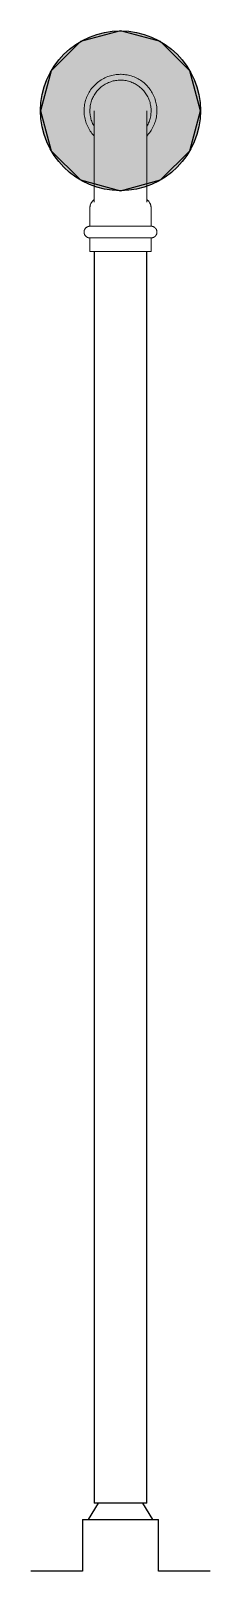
# Model space of a CAD drawing. Header units: inches. Extents: x -3327 to -1, y 8 to 1328.
# Drawn here: x -1772.61 to -1768.12, y 762.6 to 801.15 of the extents above; entities that cross this region are included whole.
import ezdxf

# ---------------------------------------------------------------- set-up
doc = ezdxf.new("R2010")
doc.units = ezdxf.units.IN
doc.header["$MEASUREMENT"] = 0
doc.layers.add('P-PIPE', color=3, linetype='Continuous', lineweight=9)
doc.layers.add('X - REF - FP', color=7, linetype='Continuous', true_color=0xb90000)

# ---------------------------------------------------------------- blocks, each defined once
blk = doc.blocks.new('Victaulic-VicPress316-Elbow 90-45deg Style P568_P571 - Standard-V2-SECOND LEVEL')
at = {"layer": 'P-PIPE'}
for p, q in [((-3203.704, 731.097), (-3203.704, 730.203)), ((-3202.389, 730.206), (-3202.389, 731.097)), ((-3203.813, 730.051), (-3203.813, 729.6)), ((-3202.28, 729.6), (-3202.28, 730.051)), ((-3203.046, 729.6), (-3203.813, 729.6)), ((-3202.28, 729.6), (-3203.046, 729.6)), ((-3203.813, 729.309), (-3203.813, 728.97)), ((-3203.046, 729.309), (-3203.813, 729.309)), ((-3202.28, 729.309), (-3203.046, 729.309)), ((-3202.28, 728.97), (-3202.28, 729.309)), ((-3203.813, 728.97), (-3203.046, 728.97)), ((-3203.046, 728.97), (-3202.28, 728.97))]:
    blk.add_line(p, q, dxfattribs=at)
at = {"layer": 'P-PIPE', "flags": 128}
for points in [[(-3203.046, 733.402), (-3203.083, 733.401), (-3203.119, 733.399), (-3203.155, 733.395), (-3203.191, 733.39), (-3203.227, 733.384), (-3203.263, 733.376), (-3203.298, 733.366), (-3203.333, 733.356), (-3203.367, 733.344), (-3203.401, 733.33), (-3203.434, 733.315), (-3203.467, 733.299), (-3203.499, 733.281), (-3203.53, 733.263), (-3203.561, 733.243), (-3203.591, 733.222), (-3203.619, 733.199), (-3203.647, 733.176), (-3203.674, 733.151), (-3203.7, 733.125), (-3203.725, 733.099), (-3203.749, 733.071), (-3203.772, 733.043), (-3203.793, 733.013), (-3203.813, 732.983), (-3203.833, 732.952), (-3203.85, 732.92), (-3203.867, 732.887), (-3203.882, 732.854), (-3203.896, 732.82), (-3203.909, 732.786), (-3203.92, 732.751), (-3203.93, 732.716), (-3203.938, 732.681), (-3203.945, 732.645), (-3203.95, 732.609), (-3203.954, 732.573), (-3203.957, 732.536), (-3203.958, 732.5), (-3203.958, 732.463), (-3203.956, 732.427), (-3203.953, 732.391), (-3203.948, 732.354), (-3203.942, 732.318), (-3203.934, 732.283), (-3203.925, 732.247), (-3203.915, 732.212), (-3203.903, 732.178), (-3203.89, 732.144), (-3203.875, 732.11), (-3203.859, 732.078), (-3203.842, 732.045), (-3203.824, 732.014), (-3203.804, 731.983), (-3203.783, 731.953), (-3203.761, 731.924), (-3203.738, 731.896), (-3203.714, 731.869)], [(-3203.046, 733.257), (-3203.077, 733.256), (-3203.107, 733.254), (-3203.138, 733.251), (-3203.168, 733.247), (-3203.198, 733.241), (-3203.228, 733.235), (-3203.258, 733.227), (-3203.287, 733.218), (-3203.316, 733.207), (-3203.345, 733.196), (-3203.373, 733.183), (-3203.4, 733.17), (-3203.427, 733.155), (-3203.453, 733.139), (-3203.479, 733.123), (-3203.504, 733.105), (-3203.528, 733.086), (-3203.551, 733.066), (-3203.574, 733.046), (-3203.596, 733.024), (-3203.617, 733.002), (-3203.637, 732.978), (-3203.656, 732.954), (-3203.674, 732.93), (-3203.691, 732.904), (-3203.707, 732.878), (-3203.722, 732.851), (-3203.736, 732.824), (-3203.749, 732.796), (-3203.76, 732.768), (-3203.771, 732.739), (-3203.78, 732.71), (-3203.789, 732.68), (-3203.796, 732.65), (-3203.801, 732.62), (-3203.806, 732.59), (-3203.809, 732.559), (-3203.812, 732.529), (-3203.812, 732.498), (-3203.812, 732.468), (-3203.811, 732.437), (-3203.808, 732.406), (-3203.804, 732.376), (-3203.799, 732.346), (-3203.792, 732.316), (-3203.785, 732.286), (-3203.776, 732.257), (-3203.766, 732.228), (-3203.755, 732.199), (-3203.743, 732.171), (-3203.73, 732.143), (-3203.715, 732.116), (-3203.704, 732.096)], [(-3202.389, 731.858), (-3202.367, 731.881), (-3202.343, 731.909), (-3202.32, 731.937), (-3202.299, 731.967), (-3202.279, 731.997), (-3202.26, 732.028), (-3202.242, 732.06), (-3202.225, 732.093), (-3202.21, 732.126), (-3202.196, 732.16), (-3202.183, 732.194), (-3202.172, 732.229), (-3202.163, 732.264), (-3202.154, 732.299), (-3202.147, 732.335), (-3202.142, 732.371), (-3202.138, 732.407), (-3202.135, 732.444), (-3202.134, 732.48), (-3202.134, 732.517), (-3202.136, 732.553), (-3202.139, 732.589), (-3202.144, 732.626), (-3202.15, 732.662), (-3202.158, 732.697), (-3202.167, 732.733), (-3202.177, 732.768), (-3202.189, 732.802), (-3202.202, 732.836), (-3202.217, 732.87), (-3202.233, 732.902), (-3202.25, 732.935), (-3202.268, 732.966), (-3202.288, 732.997), (-3202.309, 733.027), (-3202.331, 733.056), (-3202.354, 733.084), (-3202.378, 733.111), (-3202.404, 733.137), (-3202.43, 733.163), (-3202.457, 733.187), (-3202.486, 733.21), (-3202.515, 733.231), (-3202.545, 733.252), (-3202.576, 733.271), (-3202.608, 733.29), (-3202.64, 733.307), (-3202.673, 733.322), (-3202.706, 733.336), (-3202.741, 733.349), (-3202.775, 733.361), (-3202.81, 733.371), (-3202.846, 733.38), (-3202.881, 733.387), (-3202.917, 733.393), (-3202.954, 733.397), (-3202.99, 733.4), (-3203.026, 733.402), (-3203.046, 733.402)], [(-3202.385, 732.102), (-3202.37, 732.129), (-3202.356, 732.156), (-3202.343, 732.184), (-3202.332, 732.212), (-3202.321, 732.241), (-3202.312, 732.27), (-3202.304, 732.3), (-3202.297, 732.33), (-3202.291, 732.36), (-3202.286, 732.39), (-3202.283, 732.421), (-3202.281, 732.451), (-3202.28, 732.482), (-3202.28, 732.512), (-3202.281, 732.543), (-3202.284, 732.574), (-3202.288, 732.604), (-3202.293, 732.634), (-3202.3, 732.664), (-3202.307, 732.694), (-3202.316, 732.723), (-3202.326, 732.752), (-3202.337, 732.781), (-3202.349, 732.809), (-3202.362, 732.837), (-3202.377, 732.864), (-3202.392, 732.89), (-3202.409, 732.916), (-3202.426, 732.941), (-3202.445, 732.966), (-3202.464, 732.989), (-3202.485, 733.012), (-3202.506, 733.034), (-3202.528, 733.055), (-3202.551, 733.075), (-3202.575, 733.095), (-3202.6, 733.113), (-3202.625, 733.13), (-3202.651, 733.147), (-3202.677, 733.162), (-3202.705, 733.176), (-3202.732, 733.189), (-3202.761, 733.201), (-3202.789, 733.212), (-3202.818, 733.222), (-3202.848, 733.23), (-3202.878, 733.238), (-3202.908, 733.244), (-3202.938, 733.249), (-3202.968, 733.253), (-3202.999, 733.255), (-3203.029, 733.256), (-3203.046, 733.257)], [(-3203.704, 732.49), (-3203.704, 732.489), (-3203.704, 732.486), (-3203.704, 732.48), (-3203.704, 732.472), (-3203.704, 732.462), (-3203.704, 732.45), (-3203.704, 732.436), (-3203.704, 732.419), (-3203.704, 732.401), (-3203.704, 732.38), (-3203.704, 732.357), (-3203.704, 732.333), (-3203.704, 732.306), (-3203.704, 732.277), (-3203.704, 732.247), (-3203.704, 732.214), (-3203.704, 732.18), (-3203.704, 732.144), (-3203.704, 732.107), (-3203.704, 732.068), (-3203.704, 732.027), (-3203.704, 731.985), (-3203.704, 731.941), (-3203.704, 731.896), (-3203.704, 731.85), (-3203.704, 731.802), (-3203.704, 731.754), (-3203.704, 731.704), (-3203.704, 731.653), (-3203.704, 731.602), (-3203.704, 731.549), (-3203.704, 731.496), (-3203.704, 731.443), (-3203.704, 731.388), (-3203.704, 731.334), (-3203.704, 731.279), (-3203.704, 731.223), (-3203.704, 731.168), (-3203.704, 731.112), (-3203.704, 731.097)], [(-3202.389, 731.097), (-3202.389, 731.153), (-3202.389, 731.208), (-3202.389, 731.264), (-3202.389, 731.319), (-3202.389, 731.374), (-3202.389, 731.428), (-3202.389, 731.482), (-3202.389, 731.535), (-3202.389, 731.588), (-3202.389, 731.639), (-3202.389, 731.69), (-3202.389, 731.74), (-3202.389, 731.789), (-3202.389, 731.837), (-3202.389, 731.884), (-3202.389, 731.929), (-3202.389, 731.973), (-3202.389, 732.016), (-3202.389, 732.057), (-3202.389, 732.096), (-3202.389, 732.134), (-3202.389, 732.171), (-3202.389, 732.205), (-3202.389, 732.238), (-3202.389, 732.269), (-3202.389, 732.298), (-3202.389, 732.326), (-3202.389, 732.351), (-3202.389, 732.374), (-3202.389, 732.395), (-3202.389, 732.414), (-3202.389, 732.432), (-3202.389, 732.446), (-3202.389, 732.459), (-3202.389, 732.47), (-3202.389, 732.478), (-3202.389, 732.484), (-3202.389, 732.488), (-3202.389, 732.49), (-3202.389, 732.49)], [(-3203.813, 730.051), (-3203.812, 730.062), (-3203.812, 730.073), (-3203.811, 730.084), (-3203.809, 730.094), (-3203.807, 730.105), (-3203.805, 730.116), (-3203.802, 730.126), (-3203.799, 730.137), (-3203.795, 730.147), (-3203.791, 730.157), (-3203.787, 730.167), (-3203.782, 730.177), (-3203.777, 730.186), (-3203.771, 730.196), (-3203.765, 730.205), (-3203.759, 730.214), (-3203.752, 730.222), (-3203.745, 730.231), (-3203.738, 730.239), (-3203.73, 730.246), (-3203.722, 730.254), (-3203.714, 730.261), (-3203.705, 730.268), (-3203.704, 730.269)], [(-3202.389, 730.269), (-3202.38, 730.262), (-3202.372, 730.255), (-3202.364, 730.248), (-3202.356, 730.24), (-3202.348, 730.232), (-3202.341, 730.224), (-3202.335, 730.215), (-3202.328, 730.207), (-3202.322, 730.197), (-3202.317, 730.188), (-3202.311, 730.179), (-3202.306, 730.169), (-3202.302, 730.159), (-3202.298, 730.149), (-3202.294, 730.139), (-3202.291, 730.128), (-3202.288, 730.118), (-3202.285, 730.107), (-3202.283, 730.096), (-3202.282, 730.086), (-3202.281, 730.075), (-3202.28, 730.064), (-3202.28, 730.053), (-3202.28, 730.051)], [(-3203.813, 729.309), (-3203.818, 729.309), (-3203.824, 729.309), (-3203.83, 729.31), (-3203.836, 729.31), (-3203.841, 729.311), (-3203.847, 729.313), (-3203.853, 729.314), (-3203.858, 729.316), (-3203.864, 729.318), (-3203.869, 729.32), (-3203.875, 729.322), (-3203.88, 729.325), (-3203.885, 729.328), (-3203.89, 729.331), (-3203.895, 729.334), (-3203.899, 729.337), (-3203.904, 729.341), (-3203.908, 729.345), (-3203.913, 729.349), (-3203.917, 729.353), (-3203.921, 729.357), (-3203.925, 729.361), (-3203.928, 729.366), (-3203.932, 729.371), (-3203.935, 729.375), (-3203.938, 729.38), (-3203.941, 729.385), (-3203.944, 729.391), (-3203.946, 729.396), (-3203.948, 729.401), (-3203.95, 729.407), (-3203.952, 729.412), (-3203.953, 729.418), (-3203.955, 729.424), (-3203.956, 729.429), (-3203.957, 729.435), (-3203.957, 729.441), (-3203.958, 729.447), (-3203.958, 729.452), (-3203.958, 729.458), (-3203.958, 729.464), (-3203.957, 729.47), (-3203.956, 729.476), (-3203.955, 729.481), (-3203.954, 729.487), (-3203.953, 729.493), (-3203.951, 729.498), (-3203.949, 729.504), (-3203.947, 729.509), (-3203.945, 729.515), (-3203.942, 729.52), (-3203.94, 729.525), (-3203.937, 729.53), (-3203.934, 729.535), (-3203.93, 729.54), (-3203.927, 729.544), (-3203.923, 729.549), (-3203.919, 729.553), (-3203.915, 729.557), (-3203.911, 729.561), (-3203.906, 729.565), (-3203.902, 729.569), (-3203.897, 729.572), (-3203.892, 729.576), (-3203.888, 729.579), (-3203.882, 729.582), (-3203.877, 729.584), (-3203.872, 729.587), (-3203.867, 729.589), (-3203.861, 729.591), (-3203.856, 729.593), (-3203.85, 729.595), (-3203.845, 729.596), (-3203.839, 729.597), (-3203.833, 729.598), (-3203.827, 729.599), (-3203.821, 729.599), (-3203.816, 729.599), (-3203.813, 729.6)], [(-3203.046, 729.6), (-3203.077, 729.6), (-3203.107, 729.6), (-3203.138, 729.6), (-3203.168, 729.6), (-3203.198, 729.6), (-3203.228, 729.6), (-3203.258, 729.6), (-3203.287, 729.6), (-3203.316, 729.6), (-3203.345, 729.6), (-3203.373, 729.6), (-3203.4, 729.6), (-3203.427, 729.6), (-3203.453, 729.6), (-3203.479, 729.6), (-3203.504, 729.6), (-3203.528, 729.6), (-3203.551, 729.6), (-3203.574, 729.6), (-3203.596, 729.6), (-3203.617, 729.6), (-3203.637, 729.6), (-3203.656, 729.6), (-3203.674, 729.6), (-3203.691, 729.6), (-3203.707, 729.6), (-3203.722, 729.6), (-3203.736, 729.6), (-3203.749, 729.6), (-3203.76, 729.6), (-3203.771, 729.6), (-3203.78, 729.6), (-3203.789, 729.6), (-3203.796, 729.6), (-3203.801, 729.6), (-3203.806, 729.6), (-3203.809, 729.6), (-3203.812, 729.6), (-3203.812, 729.6), (-3203.813, 729.6)], [(-3203.813, 729.6), (-3203.812, 729.6), (-3203.81, 729.6), (-3203.807, 729.6), (-3203.803, 729.6), (-3203.797, 729.6), (-3203.791, 729.6), (-3203.783, 729.6), (-3203.774, 729.6)], [(-3202.28, 729.6), (-3202.28, 729.6), (-3202.282, 729.6), (-3202.285, 729.6), (-3202.289, 729.6), (-3202.295, 729.6), (-3202.302, 729.6), (-3202.309, 729.6), (-3202.318, 729.6), (-3202.329, 729.6), (-3202.34, 729.6), (-3202.353, 729.6), (-3202.366, 729.6), (-3202.381, 729.6), (-3202.397, 729.6), (-3202.413, 729.6), (-3202.431, 729.6), (-3202.45, 729.6), (-3202.47, 729.6), (-3202.49, 729.6), (-3202.512, 729.6), (-3202.534, 729.6), (-3202.558, 729.6), (-3202.582, 729.6), (-3202.606, 729.6), (-3202.632, 729.6), (-3202.658, 729.6), (-3202.685, 729.6), (-3202.712, 729.6), (-3202.74, 729.6), (-3202.768, 729.6), (-3202.797, 729.6), (-3202.826, 729.6), (-3202.856, 729.6), (-3202.886, 729.6), (-3202.916, 729.6), (-3202.946, 729.6), (-3202.977, 729.6), (-3203.007, 729.6), (-3203.038, 729.6), (-3203.046, 729.6)], [(-3202.321, 729.6), (-3202.312, 729.6), (-3202.304, 729.6), (-3202.297, 729.6), (-3202.291, 729.6), (-3202.286, 729.6), (-3202.283, 729.6), (-3202.281, 729.6), (-3202.28, 729.6), (-3202.28, 729.6)], [(-3202.28, 729.6), (-3202.274, 729.599), (-3202.268, 729.599), (-3202.262, 729.598), (-3202.256, 729.598), (-3202.251, 729.597), (-3202.245, 729.595), (-3202.239, 729.594), (-3202.234, 729.592), (-3202.228, 729.59), (-3202.223, 729.588), (-3202.218, 729.586), (-3202.212, 729.583), (-3202.207, 729.58), (-3202.202, 729.577), (-3202.197, 729.574), (-3202.193, 729.571), (-3202.188, 729.567), (-3202.184, 729.563), (-3202.179, 729.559), (-3202.175, 729.555), (-3202.171, 729.551), (-3202.167, 729.547), (-3202.164, 729.542), (-3202.16, 729.537), (-3202.157, 729.533), (-3202.154, 729.528), (-3202.151, 729.523), (-3202.149, 729.517), (-3202.146, 729.512), (-3202.144, 729.507), (-3202.142, 729.501), (-3202.14, 729.496), (-3202.139, 729.49), (-3202.137, 729.484), (-3202.136, 729.479), (-3202.135, 729.473), (-3202.135, 729.467), (-3202.134, 729.461), (-3202.134, 729.456), (-3202.134, 729.45), (-3202.134, 729.444), (-3202.135, 729.438), (-3202.136, 729.432), (-3202.137, 729.427), (-3202.138, 729.421), (-3202.139, 729.415), (-3202.141, 729.41), (-3202.143, 729.404), (-3202.145, 729.399), (-3202.147, 729.393), (-3202.15, 729.388), (-3202.152, 729.383), (-3202.155, 729.378), (-3202.159, 729.373), (-3202.162, 729.368), (-3202.165, 729.364), (-3202.169, 729.359), (-3202.173, 729.355), (-3202.177, 729.351), (-3202.181, 729.347), (-3202.186, 729.343), (-3202.19, 729.339), (-3202.195, 729.336), (-3202.2, 729.332), (-3202.205, 729.329), (-3202.21, 729.326), (-3202.215, 729.324), (-3202.22, 729.321), (-3202.225, 729.319), (-3202.231, 729.317), (-3202.236, 729.315), (-3202.242, 729.313), (-3202.248, 729.312), (-3202.253, 729.311), (-3202.259, 729.31), (-3202.265, 729.309), (-3202.271, 729.309), (-3202.276, 729.309), (-3202.28, 729.309)], [(-3203.771, 729.309), (-3203.78, 729.309), (-3203.789, 729.309), (-3203.796, 729.309), (-3203.801, 729.309), (-3203.806, 729.309), (-3203.809, 729.309), (-3203.812, 729.309), (-3203.812, 729.309), (-3203.813, 729.309)], [(-3203.813, 729.309), (-3203.812, 729.309), (-3203.81, 729.309), (-3203.807, 729.309), (-3203.803, 729.309), (-3203.797, 729.309), (-3203.791, 729.309), (-3203.783, 729.309), (-3203.774, 729.309), (-3203.763, 729.309), (-3203.752, 729.309), (-3203.74, 729.309), (-3203.726, 729.309), (-3203.711, 729.309), (-3203.695, 729.309), (-3203.679, 729.309), (-3203.661, 729.309), (-3203.642, 729.309), (-3203.622, 729.309), (-3203.602, 729.309), (-3203.58, 729.309), (-3203.558, 729.309), (-3203.534, 729.309), (-3203.51, 729.309), (-3203.486, 729.309), (-3203.46, 729.309), (-3203.434, 729.309), (-3203.407, 729.309), (-3203.38, 729.309), (-3203.352, 729.309), (-3203.324, 729.309), (-3203.295, 729.309), (-3203.266, 729.309), (-3203.236, 729.309), (-3203.206, 729.309), (-3203.176, 729.309), (-3203.146, 729.309), (-3203.116, 729.309), (-3203.085, 729.309), (-3203.054, 729.309), (-3203.046, 729.309)], [(-3203.046, 729.309), (-3203.015, 729.309), (-3202.985, 729.309), (-3202.954, 729.309), (-3202.924, 729.309), (-3202.894, 729.309), (-3202.864, 729.309), (-3202.834, 729.309), (-3202.805, 729.309), (-3202.776, 729.309), (-3202.748, 729.309), (-3202.72, 729.309), (-3202.692, 729.309), (-3202.665, 729.309), (-3202.639, 729.309), (-3202.613, 729.309), (-3202.588, 729.309), (-3202.564, 729.309), (-3202.541, 729.309), (-3202.518, 729.309), (-3202.496, 729.309), (-3202.475, 729.309), (-3202.455, 729.309), (-3202.436, 729.309), (-3202.418, 729.309), (-3202.401, 729.309), (-3202.385, 729.309), (-3202.37, 729.309), (-3202.356, 729.309), (-3202.343, 729.309), (-3202.332, 729.309), (-3202.321, 729.309), (-3202.312, 729.309), (-3202.304, 729.309), (-3202.297, 729.309), (-3202.291, 729.309), (-3202.286, 729.309), (-3202.283, 729.309), (-3202.281, 729.309), (-3202.28, 729.309), (-3202.28, 729.309)], [(-3202.28, 729.309), (-3202.28, 729.309), (-3202.282, 729.309), (-3202.285, 729.309), (-3202.289, 729.309), (-3202.295, 729.309), (-3202.302, 729.309), (-3202.309, 729.309), (-3202.318, 729.309)]]:
    blk.add_lwpolyline(points, dxfattribs=at)

msp = doc.modelspace()

# ---------------------------------------------------------------- hatches: boundary and pattern name
at = {"layer": 'X - REF - FP'}
h = msp.add_hatch(color=256, dxfattribs=at)
edge = h.paths.add_edge_path(flags=0)
edge.add_arc((-1770.365, 799.153), 2, 0, 360)
msp.add_hatch(color=256, dxfattribs=at).paths.add_polyline_path([(-1770.365, 797.153), (-1769.365, 797.421), (-1768.633, 798.153), (-1768.365, 799.153), (-1768.633, 800.153), (-1769.365, 800.885), (-1770.365, 801.153), (-1771.365, 800.885), (-1772.097, 800.153), (-1772.365, 799.153), (-1772.097, 798.153), (-1771.365, 797.421)], flags=0)

# ---------------------------------------------------------------- linework, layer by layer
for p, q in [((-1770.365, 801.153), (-1771.365, 800.885)), ((-1769.365, 800.885), (-1770.365, 801.153)), ((-1771.365, 800.885), (-1772.097, 800.153)), ((-1768.633, 800.153), (-1769.365, 800.885)), ((-1772.097, 800.153), (-1772.365, 799.153)), ((-1768.365, 799.153), (-1768.633, 800.153)), ((-1772.365, 799.153), (-1772.097, 798.153)), ((-1768.633, 798.153), (-1768.365, 799.153)), ((-1772.097, 798.153), (-1771.365, 797.421)), ((-1769.365, 797.421), (-1768.633, 798.153)), ((-1771.365, 797.421), (-1770.365, 797.153)), ((-1770.365, 797.153), (-1769.365, 797.421)), ((-1771.022, 795.633), (-1771.022, 764.304)), ((-1769.707, 764.304), (-1769.707, 795.633)), ((-1770.927, 764.304), (-1771.177, 763.897)), ((-1769.707, 764.304), (-1771.022, 764.304)), ((-1769.552, 763.897), (-1769.802, 764.304)), ((-1771.316, 763.897), (-1771.316, 762.604)), ((-1771.316, 763.897), (-1769.414, 763.897)), ((-1769.414, 762.604), (-1769.414, 763.897)), ((-1771.316, 762.604), (-1772.609, 762.604)), ((-1768.121, 762.604), (-1769.414, 762.604))]:
    msp.add_line(p, q, dxfattribs=at)
msp.add_circle((-1770.365, 799.153), 2, dxfattribs=at)

# ---------------------------------------------------------------- block references
msp.add_blockref('Victaulic-VicPress316-Elbow 90-45deg Style P568_P571 - Standard-V2-SECOND LEVEL', (1432.681, 66.663), dxfattribs=at)

doc.saveas('drawing.dxf')
